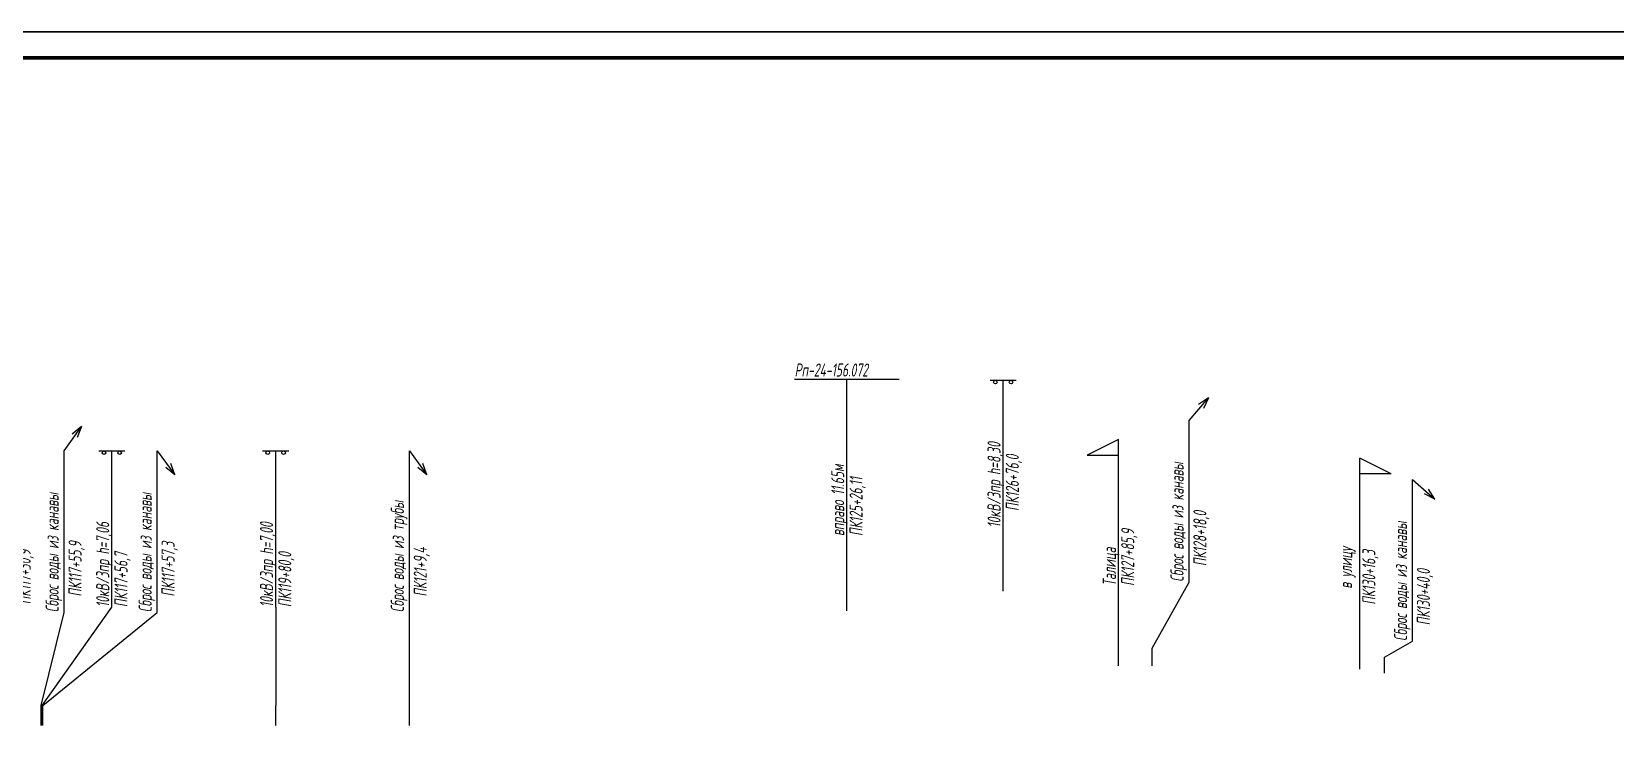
# Model space of a CAD drawing. Extents: x 2172 to 5772, y -842 to -248.
# Drawn here: x 5285.9 to 5588.7, y -381.1 to -248.5 of the extents above; entities that cross this region are included whole.
import ezdxf

# ---------------------------------------------------------------- set-up
doc = ezdxf.new("R2010")
doc.units = 0
doc.header["$MEASUREMENT"] = 0
doc.linetypes.add('CONTI', pattern=[0])
doc.linetypes.add('TP0', pattern=[0])
doc.layers.get('0').update_dxf_attribs({"linetype": 'CONTINUOUS'})
doc.layers.add('RAMKA', color=7, linetype='CONTI')
doc.styles.add('eskd', font='spds.shx', dxfattribs={"width": 1.2, "oblique": 15})

msp = doc.modelspace()

# ---------------------------------------------------------------- linework, layer by layer
at = {"linetype": 'TP0'}
for p, q in [((4641.6, -248.48), (5771.6, -248.48)), ((5771.6, -248.48), (4641.6, -248.48)), ((5431.82, -314.93), (5451.82, -314.93)), ((5441.82, -344.93), (5441.82, -314.93)), ((5469.2, -315.15), (5474.2, -315.15)), ((5471.7, -340.15), (5471.7, -315.15)), ((5493.76, -326.48), (5487.76, -329.48)), ((5493.76, -329.48), (5493.76, -326.48)), ((5298.78, -328.64), (5303.78, -328.64)), ((5301.28, -358.53), (5301.28, -328.64)), ((5330.1, -328.64), (5335.1, -328.64)), ((5332.6, -358.53), (5332.6, -328.64)), ((5487.76, -329.48), (5493.76, -329.48)), ((5493.76, -354.48), (5493.76, -329.48)), ((5539.86, -333.06), (5539.86, -330.06)), ((5545.86, -333.06), (5539.86, -330.06)), ((5539.86, -358.06), (5539.86, -333.06)), ((5471.7, -352.45), (5471.7, -340.15)), ((5441.82, -356.23), (5441.82, -344.93)), ((5471.7, -355.45), (5471.7, -352.45)), ((5441.82, -359.23), (5441.82, -356.23)), ((5493.76, -366.78), (5493.76, -354.48)), ((5287.94, -377.32), (5301.28, -358.53)), ((5539.86, -370.36), (5539.86, -358.06)), ((5493.76, -369.78), (5493.76, -366.78)), ((5287.94, -381.13), (5287.94, -377.32))]:
    msp.add_line(p, q, dxfattribs=at)
at = {"linetype": 'Continuous'}
for points in [[(5507.23, -322.81), (5510.95, -318.52), (5509.05, -319.75)], [(5510.95, -318.52), (5509.98, -320.52)], [(5507.23, -353.74), (5507.23, -322.81)], [(5292.16, -328.64), (5295.45, -324.01), (5293.67, -325.42)], [(5295.45, -324.01), (5294.67, -326.1)], [(5292.16, -359.57), (5292.16, -328.64)], [(5309.94, -328.64), (5313.32, -333.2), (5312.53, -331.08)], [(5309.94, -359.57), (5309.94, -328.64)], [(5358.16, -328.64), (5361.53, -333.2), (5360.74, -331.08)], [(5358.16, -359.57), (5358.16, -328.64)], [(5313.32, -333.2), (5311.57, -331.81)], [(5361.53, -333.2), (5359.78, -331.81)], [(5545.86, -333.06), (5539.86, -333.06)], [(5549.97, -334.13), (5554.26, -337.85), (5553.03, -335.94)], [(5549.97, -365.06), (5549.97, -334.13)], [(5554.26, -337.85), (5552.25, -336.87)], [(5500.2, -369.72), (5500.2, -369.72), (5500.2, -366.35), (5507.23, -353.74)], [(5287.78, -377.32), (5292.16, -359.57)], [(5288.06, -381.13), (5288.06, -377.32), (5309.94, -359.57)], [(5332.6, -358.53), (5332.6, -358.53), (5332.6, -377.32)], [(5358.16, -381.13), (5358.16, -379.26), (5358.16, -359.57)], [(5544.6, -371.16), (5544.6, -368.12), (5549.97, -365.06)], [(5287.78, -381.13), (5287.78, -377.32)], [(5332.6, -381.13), (5332.6, -377.32)]]:
    msp.add_lwpolyline(points, dxfattribs=at)
for centre in [(5470.2, -315.5), (5473.2, -315.5), (5299.78, -328.99), (5302.78, -328.99), (5331.1, -328.99), (5334.1, -328.99)]:
    msp.add_circle(centre, 0.35)
at = {"layer": 'RAMKA', "color": 250, "lineweight": 70}
msp.add_line((4661.6, -253.48), (5766.6, -253.48), dxfattribs=at)

# ---------------------------------------------------------------- texts
at = {"style": 'eskd', "oblique": 10, "width": 0.8}
msp.add_text('Рп-24-156.072', height=2.5, dxfattribs=at).set_placement((5431.82, -314.43))
for s, p in [('10кВ/3пр h=8,30', (5471.2, -343.32)), ('ПК126+76,0', (5474.7, -340.15)), ('вправо 11.65м', (5441.32, -344.93)), ('Сброс воды из канавы', (5506.19, -353.68)), ('ПК125+26,11', (5444.82, -344.93)), ('Сброс воды из канавы', (5291.12, -359.51)), ('Сброс воды из канавы', (5308.91, -359.51)), ('Сброс воды из трубы', (5357.12, -359.51)), ('10кВ/3пр h=7,06', (5300.78, -358.53)), ('10кВ/3пр h=7,00', (5332.1, -358.53)), ('ПК128+18,0', (5510.56, -350.68)), ('Сброс воды из канавы', (5548.93, -365)), ('ПК127+85,9', (5496.76, -354.48)), ('ПК117+30,9', (5285.78, -357.98)), ('ПК117+55,9', (5295.49, -356.51)), ('ПК117+56,7', (5304.28, -358.53)), ('ПК117+57,3', (5313.28, -356.51)), ('ПК119+80,0', (5335.6, -358.53)), ('ПК121+9,4', (5361.49, -356.51)), ('Талица', (5493.26, -354.48)), ('в улицу', (5538.42, -355)), ('ПК130+16,3', (5542.86, -358.06)), ('ПК130+40,0', (5553.3, -362))]:
    msp.add_text(s, height=2.5, rotation=90, dxfattribs=at).set_placement(p)

doc.saveas('drawing.dxf')
